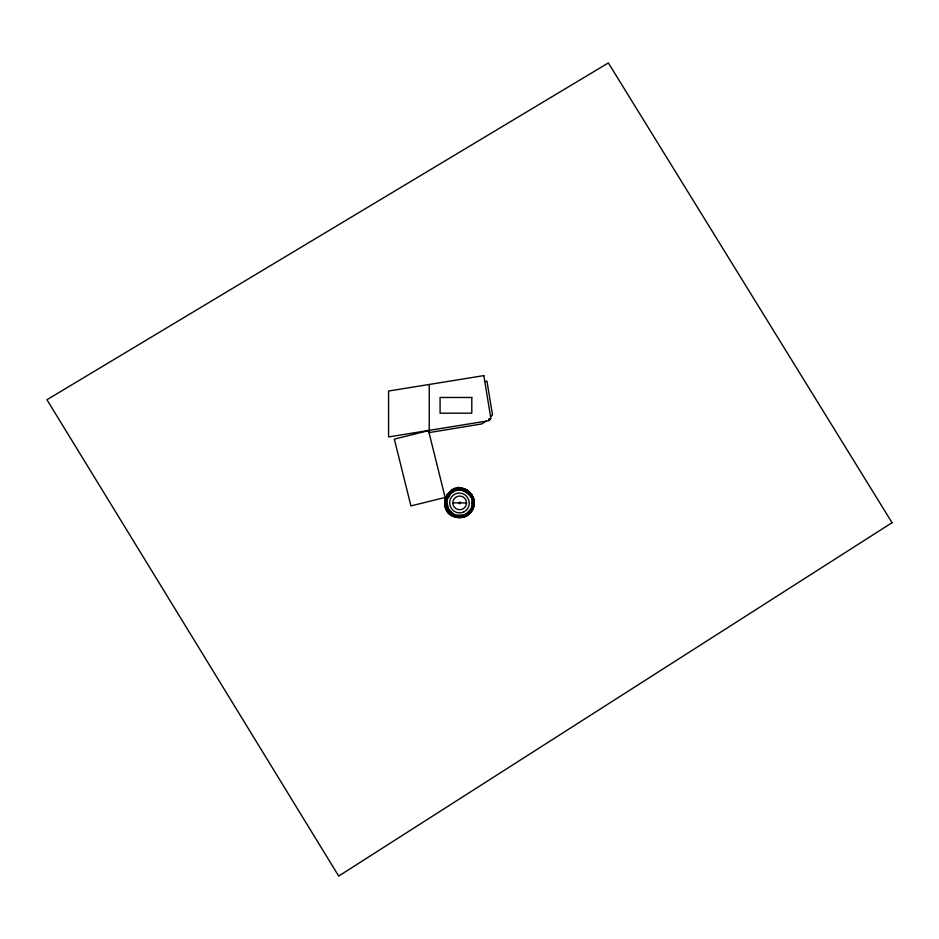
<?xml version="1.0" encoding="UTF-8"?>
<svg xmlns="http://www.w3.org/2000/svg" width="939" height="939" viewBox="0 0 939 939"><rect width="100%" height="100%" fill="white"/><g stroke="black" fill="none" stroke-linecap="round" stroke-linejoin="round"><path stroke-width="1.41" d="M465.204 516.168C428.783 524.631 448.314 466.777 472.282 495.639L470.627 496.555L473.655 499.172L471.894 499.607L471.894 506.168L469.876 513.152L462.939 515.124L456.377 515.124L455.873 516.861L448.689 509.22L446.987 502.881L445.18 502.846L450.697 493.926L449.441 492.623L456.377 490.651L455.943 488.89C464.547 489.782 471.096 494.806 474.136 502.917A14.484 14.484 0 0 1 452.387 515.405A14.484 14.484 0 0 1 452.445 490.322L459.652 490.217L459.699 488.409C478.303 487.752 478.221 518.117 459.617 517.366C441.013 518.023 441.095 487.658 459.699 488.409M459.617 517.366L462.939 515.124L463.373 516.884L470.627 509.22L472.176 510.159L471.894 506.168L473.632 506.673L472.329 502.881L474.136 502.917A14.484 14.484 0 0 0 452.445 490.322L453.326 491.919L447.128 495.616L446.987 502.881L445.661 506.602L448.689 509.22L447.093 510.1L459.617 517.366L459.652 515.558M446.401 507.846L446.342 509.818L444.922 505.992M459.652 490.217L463.443 488.902L462.939 490.651L466.929 490.358L465.99 491.919L469.923 492.67L468.62 493.926L472.223 495.675C475.439 500.874 474.371 507.987 470.333 512.424M459.406 489.278L459.652 487.951M473.033 506.367L473.502 506.884L471.718 509.713L474.089 503.069L473.679 499.231L472.892 499.231L472.282 495.639L471.46 495.945L470.674 493.433M469.523 513.422L466.401 515.699L468.643 513.351M452.387 515.405L453.326 513.856L449.394 513.105M467 490.099L466.331 490.991L463.467 488.538M466.401 515.699L468.784 513.375M469.582 512.6L471.941 510.417M490.557 416.54L492.517 414.968L486.965 381.187L484.806 381.539M459.922 516.826L458.971 517.506L461.225 516.896M486.343 421.13L481.613 423.97L428.853 432.644L428.524 430.625L394.333 439.123L410.93 505.933L445.121 497.435L428.524 430.625M463.796 516.532L466.765 514.842L463.479 516.286M448.725 494.008L446.682 495.041L447.61 496.391M455.157 516.919L456.342 516.415M445.661 506.602L447.422 506.168M451.624 515.358L452.997 515.1M452.809 502.823L466.507 502.952A6.843 6.843 0 0 0 456.295 496.931A6.843 6.843 0 0 0 456.178 508.785A6.843 6.843 0 0 0 466.507 502.952M445.673 499.102L447.422 499.607M467.552 491.508L470.005 492.517M473.432 502.788L474.089 503.069M447.093 510.1L450.697 511.849M447.128 495.616L448.689 496.555M468.62 511.849L469.876 513.152M465.99 513.856L466.871 515.441M445.121 498.574L445.509 500.945M429.24 384.603L429.24 430.508M490.346 418.524A1.467 1.467 0 0 1 488.937 420.203M458.889 502.694C460.169 506.144 461.495 500.088 458.889 502.694M892.05 522.694L338.697 876.075L46.95 399.732L608.355 62.925L892.05 522.694M483.831 375.623L388.582 391.035L388.582 436.94L488.937 420.707L488.937 418.759L490.874 418.442L483.831 375.623M471.789 397.479L440.086 397.479L440.086 413.195L471.789 413.195L471.789 397.479M452.152 515.734A14.672 14.672 0 0 0 474.172 503.034A14.672 14.672 0 0 0 452.175 490.311A14.672 14.672 0 0 0 452.152 515.734M464.054 511.814A9.672 9.672 0 0 0 468.15 498.762A9.695 9.695 0 0 0 454.828 494.149A9.695 9.695 0 0 0 451.002 507.717A9.672 9.672 0 0 0 464.054 511.814"/></g></svg>
